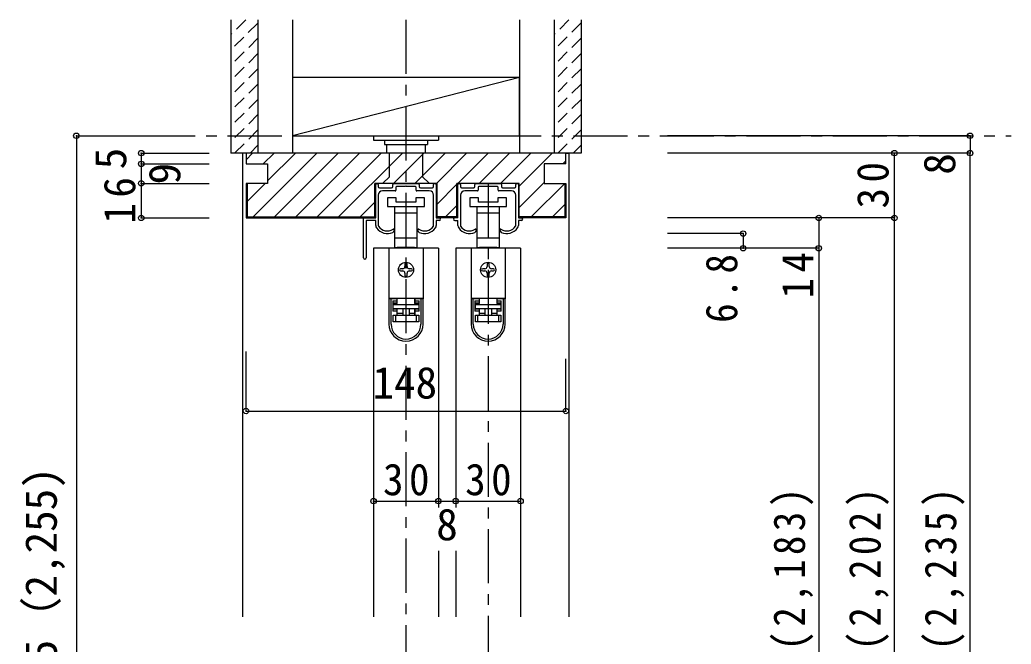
# Model space of a CAD drawing. Units: millimetres at full size, sheet at 1:5; details may follow other scales. Extents: x -973 to 977, y -718 to 696.
# Drawn here: x 25.6 to 484.2, y -256.3 to 32.5 of the extents above; entities that cross this region are included whole.
import ezdxf
from ezdxf.enums import TextEntityAlignment as Align

# ---------------------------------------------------------------- set-up
doc = ezdxf.new("R2010")
doc.units = ezdxf.units.MM
doc.header["$LTSCALE"] = 5
doc.header["$PDMODE"] = 32
doc.header["$PDSIZE"] = 2.5
doc.linetypes.add('CHAIN1', pattern=[8, 5, -1, 1, -1])
doc.linetypes.add('DASHED1', pattern=[1.8, 1.2, -0.6])
for name, color, linetype in [('0-0_補助線', 7, 'Continuous'), ('0-1_通り芯', 4, 'CHAIN1'), ('0-2_柱', 7, 'Continuous'), ('0-3_仕上げ', 2, 'Continuous'), ('0-4_枠', 3, 'Continuous'), ('0-6_扉', 6, 'Continuous'), ('0-7_金物', 7, 'Continuous'), ('0-B_寸法', 7, 'Continuous'), ('0-C_ハッチ', 4, 'DASHED1')]:
    doc.layers.add(name, color=color, linetype=linetype)
doc.styles.add('ＭＳ ゴシック', font='')
doc.styles.get('ＭＳ ゴシック').set_extended_font_data('MS Gothic')

msp = doc.modelspace()

# ---------------------------------------------------------------- linework, layer by layer
at = {"layer": '0-0_補助線', "color": 3}
for p, q in [((189.821, -59.151), (189.821, -43.151)), ((227.821, -59.151), (227.821, -43.151)), ((227.821, -58.651), (218.621, -58.651)), ((227.821, -59.151), (218.621, -59.151))]:
    msp.add_line(p, q, dxfattribs=at)
at = {"layer": '0-0_補助線'}
for p, q in [((190.221, -59.151), (190.221, -43.651)), ((190.721, -43.151), (190.921, -43.151)), ((191.421, -43.651), (191.421, -44.651)), ((191.921, -45.151), (197.571, -45.151)), ((198.071, -44.651), (198.071, -43.651)), ((198.571, -43.151), (209.871, -43.151)), ((199.571, -44.951), (199.571, -46.351)), ((208.871, -46.351), (208.871, -44.951)), ((210.371, -43.651), (210.371, -44.651)), ((210.871, -45.151), (216.521, -45.151)), ((217.021, -44.651), (217.021, -43.651)), ((217.521, -43.151), (217.721, -43.151)), ((228.221, -59.151), (228.221, -43.651)), ((228.721, -43.151), (228.921, -43.151)), ((229.421, -43.651), (229.421, -44.651)), ((229.921, -45.151), (235.571, -45.151)), ((236.071, -44.651), (236.071, -43.651)), ((236.571, -43.151), (247.871, -43.151)), ((237.571, -44.951), (237.571, -46.351)), ((246.871, -46.351), (246.871, -44.951)), ((248.371, -43.651), (248.371, -44.651)), ((248.871, -45.151), (254.521, -45.151)), ((255.021, -44.651), (255.021, -43.651)), ((255.721, -43.151), (255.521, -43.151)), ((255.521, -43.151), (255.721, -43.151)), ((191.421, -48.651), (191.421, -62.774)), ((199.271, -46.651), (193.421, -46.651)), ((195.721, -49.851), (195.721, -53.851)), ((199.721, -49.851), (195.721, -49.851)), ((199.721, -51.851), (199.721, -49.851)), ((208.721, -49.851), (208.721, -51.851)), ((212.721, -49.851), (208.721, -49.851)), ((215.021, -46.651), (209.171, -46.651)), ((212.721, -53.851), (212.721, -49.851)), ((217.021, -62.774), (217.021, -48.651)), ((229.421, -48.651), (229.421, -62.774)), ((237.271, -46.651), (231.421, -46.651)), ((233.721, -49.851), (233.721, -53.851)), ((237.721, -49.851), (233.721, -49.851)), ((237.721, -51.851), (237.721, -49.851)), ((246.721, -49.851), (246.721, -51.851)), ((250.721, -49.851), (246.721, -49.851)), ((253.021, -46.651), (247.171, -46.651)), ((250.721, -53.851), (250.721, -49.851)), ((255.021, -62.774), (255.021, -48.651)), ((195.721, -53.851), (204.221, -53.851)), ((198.971, -53.851), (198.971, -56.851)), ((208.721, -51.851), (199.721, -51.851)), ((204.221, -53.851), (212.721, -53.851)), ((209.471, -56.851), (209.471, -53.851)), ((233.721, -53.851), (242.221, -53.851)), ((236.971, -53.851), (236.971, -56.851)), ((246.721, -51.851), (237.721, -51.851)), ((242.221, -53.851), (250.721, -53.851)), ((247.471, -56.851), (247.471, -53.851)), ((184.621, -77.551), (184.621, -59.351)), ((184.821, -59.151), (190.221, -59.151)), ((198.971, -56.851), (198.971, -68.451)), ((198.971, -56.851), (204.221, -56.851)), ((204.221, -56.851), (209.471, -56.851)), ((209.471, -68.451), (209.471, -56.851)), ((228.221, -59.151), (226.821, -59.151)), ((236.971, -56.851), (236.971, -68.451)), ((236.971, -56.851), (242.221, -56.851)), ((242.221, -56.851), (247.471, -56.851)), ((247.471, -68.451), (247.471, -56.851)), ((185.821, -60.551), (185.821, -77.551)), ((190.221, -60.351), (186.021, -60.351)), ((190.221, -62.617), (190.221, -60.351)), ((226.821, -60.351), (228.221, -60.351)), ((228.221, -62.617), (228.221, -60.351)), ((198.721, -64.651), (198.721, -64.908)), ((198.971, -68.451), (198.971, -72.851)), ((204.221, -68.451), (198.971, -68.451)), ((209.471, -68.451), (204.221, -68.451)), ((209.471, -72.851), (209.471, -68.451)), ((209.721, -64.908), (209.721, -64.651)), ((236.721, -64.651), (236.721, -64.908)), ((236.971, -68.451), (236.971, -72.851)), ((242.221, -68.451), (236.971, -68.451)), ((247.471, -68.451), (242.221, -68.451)), ((247.471, -72.851), (247.471, -68.451)), ((247.721, -64.908), (247.721, -64.651)), ((196.321, -73.151), (196.321, -96.451)), ((212.121, -73.151), (196.321, -73.151)), ((198.971, -72.851), (200.221, -72.851)), ((208.221, -73.151), (208.221, -72.851)), ((208.221, -72.851), (209.471, -72.851)), ((212.121, -73.151), (212.121, -96.451)), ((234.321, -73.151), (234.321, -96.451)), ((250.121, -73.151), (234.321, -73.151)), ((236.971, -72.851), (238.221, -72.851)), ((246.221, -73.151), (246.221, -72.851)), ((246.221, -72.851), (247.471, -72.851)), ((250.121, -73.151), (250.121, -96.451)), ((203.721, -80.651), (203.721, -81.651)), ((204.721, -81.651), (204.721, -80.651)), ((241.721, -80.651), (241.721, -81.651)), ((242.721, -81.651), (242.721, -80.651)), ((202.721, -82.651), (201.721, -82.651)), ((201.721, -83.651), (202.721, -83.651)), ((203.721, -84.651), (203.721, -85.651)), ((204.721, -85.651), (204.721, -84.651)), ((206.721, -82.651), (205.721, -82.651)), ((205.721, -83.651), (206.721, -83.651)), ((240.721, -82.651), (239.721, -82.651)), ((239.721, -83.651), (240.721, -83.651)), ((241.721, -84.651), (241.721, -85.651)), ((242.721, -85.651), (242.721, -84.651)), ((244.721, -82.651), (243.721, -82.651)), ((243.721, -83.651), (244.721, -83.651)), ((196.321, -96.451), (196.321, -96.551)), ((212.121, -96.451), (196.321, -96.451)), ((196.321, -96.551), (196.321, -108.251)), ((197.321, -96.551), (196.321, -96.551)), ((197.321, -108.251), (197.321, -96.551)), ((200.021, -96.551), (197.321, -96.551)), ((198.121, -97.551), (200.021, -97.551)), ((198.121, -97.551), (198.121, -102.251)), ((200.021, -98.551), (198.121, -98.551)), ((200.221, -98.651), (198.321, -98.651)), ((198.321, -98.651), (198.321, -99.151)), ((199.321, -96.551), (199.321, -96.451)), ((200.021, -96.551), (200.021, -97.551)), ((200.021, -97.551), (200.021, -98.551)), ((200.221, -98.651), (200.221, -96.451)), ((208.221, -96.451), (208.221, -98.651)), ((210.121, -98.651), (208.221, -98.651)), ((208.421, -97.551), (208.421, -96.551)), ((211.121, -96.551), (208.421, -96.551)), ((208.421, -97.551), (210.321, -97.551)), ((209.121, -96.451), (209.121, -96.551)), ((210.121, -99.151), (210.121, -98.651)), ((210.321, -102.251), (210.321, -97.551)), ((212.121, -96.451), (212.121, -96.551)), ((212.121, -108.251), (212.121, -96.551)), ((234.321, -96.451), (234.321, -96.551)), ((250.121, -96.451), (234.321, -96.451)), ((234.321, -96.551), (234.321, -108.251)), ((235.321, -96.551), (234.321, -96.551)), ((235.321, -108.251), (235.321, -96.551)), ((238.021, -96.551), (235.321, -96.551)), ((236.121, -97.551), (238.021, -97.551)), ((236.121, -97.551), (236.121, -102.251)), ((238.021, -98.551), (236.121, -98.551)), ((238.221, -98.651), (236.321, -98.651)), ((236.321, -98.651), (236.321, -99.151)), ((237.321, -96.551), (237.321, -96.451)), ((238.021, -96.551), (238.021, -97.551)), ((238.021, -97.551), (238.021, -98.551)), ((238.221, -98.651), (238.221, -96.451)), ((246.221, -96.451), (246.221, -98.651)), ((248.121, -98.651), (246.221, -98.651)), ((246.421, -97.551), (246.421, -96.551)), ((249.121, -96.551), (246.421, -96.551)), ((246.421, -97.551), (248.321, -97.551)), ((247.121, -96.451), (247.121, -96.551)), ((248.121, -99.151), (248.121, -98.651)), ((248.321, -102.251), (248.321, -97.551)), ((250.121, -96.451), (250.121, -96.551)), ((250.121, -108.251), (250.121, -96.551)), ((200.021, -102.251), (198.121, -102.251)), ((198.321, -107.151), (198.321, -104.151)), ((198.321, -104.151), (199.321, -104.151)), ((199.321, -104.151), (199.321, -107.151)), ((199.321, -104.151), (209.121, -104.151)), ((200.021, -102.251), (200.021, -104.151)), ((200.221, -103.151), (200.221, -101.151)), ((200.221, -103.151), (202.721, -103.151)), ((200.221, -104.151), (200.221, -103.151)), ((202.721, -101.151), (202.721, -104.151)), ((205.721, -101.151), (205.721, -104.151)), ((208.221, -101.151), (208.221, -103.151)), ((208.421, -101.251), (210.321, -101.251)), ((208.421, -102.251), (208.421, -101.251)), ((208.421, -104.151), (208.421, -102.251)), ((210.321, -102.251), (208.421, -102.251)), ((209.121, -107.151), (209.121, -104.151)), ((209.121, -104.151), (210.121, -104.151)), ((210.121, -104.151), (210.121, -107.151)), ((238.021, -102.251), (236.121, -102.251)), ((236.321, -107.151), (236.321, -104.151)), ((236.321, -104.151), (237.321, -104.151)), ((237.321, -104.151), (237.321, -107.151)), ((237.321, -104.151), (247.121, -104.151)), ((238.021, -102.251), (238.021, -104.151)), ((238.221, -103.151), (238.221, -101.151)), ((238.221, -103.151), (240.721, -103.151)), ((238.221, -104.151), (238.221, -103.151)), ((240.721, -101.151), (240.721, -104.151)), ((243.721, -101.151), (243.721, -104.151)), ((246.221, -101.151), (246.221, -103.151)), ((246.421, -101.251), (248.321, -101.251)), ((246.421, -102.251), (246.421, -101.251)), ((246.421, -104.151), (246.421, -102.251)), ((248.321, -102.251), (246.421, -102.251)), ((247.121, -107.151), (247.121, -104.151)), ((247.121, -104.151), (248.121, -104.151)), ((248.121, -104.151), (248.121, -107.151)), ((199.321, -107.151), (198.321, -107.151)), ((209.121, -107.151), (199.321, -107.151)), ((210.121, -107.151), (209.121, -107.151)), ((237.321, -107.151), (236.321, -107.151)), ((247.121, -107.151), (237.321, -107.151)), ((248.121, -107.151), (247.121, -107.151))]:
    msp.add_line(p, q, dxfattribs=at)
at = {"layer": '0-0_補助線', "color": 6}
for p, q in [((219.221, -73.151), (189.221, -73.151)), ((257.221, -73.151), (227.221, -73.151))]:
    msp.add_line(p, q, dxfattribs=at)
at = {"layer": '0-0_補助線', "color": 3}
for points in [[(218.621, -59.151), (218.621, -43.151), (189.821, -43.151)], [(256.621, -59.151), (256.621, -43.151), (227.821, -43.151)]]:
    msp.add_lwpolyline(points, dxfattribs=at)
at = {"layer": '0-0_補助線'}
for points in [[(208.571, -44.651), (204.521, -44.651), (204.221, -44.351), (203.921, -44.651), (199.871, -44.651)], [(218.221, -43.651), (218.221, -59.151), (219.621, -59.151)], [(246.571, -44.651), (242.521, -44.651), (242.221, -44.351), (241.921, -44.651), (237.871, -44.651)], [(256.221, -43.651), (256.221, -59.151), (257.621, -59.151)], [(219.621, -60.351), (218.221, -60.351), (218.221, -62.617)], [(257.621, -60.351), (256.221, -60.351), (256.221, -62.617)], [(208.221, -72.851), (200.221, -72.851), (200.221, -73.151)], [(246.221, -72.851), (238.221, -72.851), (238.221, -73.151)], [(210.321, -98.551), (208.421, -98.551), (208.421, -97.551)], [(212.121, -96.551), (211.121, -96.551), (211.121, -108.251)], [(248.321, -98.551), (246.421, -98.551), (246.421, -97.551)], [(250.121, -96.551), (249.121, -96.551), (249.121, -108.251)], [(198.121, -101.251), (200.021, -101.251), (200.021, -102.251)], [(205.721, -103.151), (208.221, -103.151), (208.221, -104.151)], [(236.121, -101.251), (238.021, -101.251), (238.021, -102.251)], [(243.721, -103.151), (246.221, -103.151), (246.221, -104.151)]]:
    msp.add_lwpolyline(points, dxfattribs=at)
for points in [[(210.121, -101.151), (198.321, -101.151), (198.321, -99.151), (210.121, -99.151)], [(248.121, -101.151), (236.321, -101.151), (236.321, -99.151), (248.121, -99.151)]]:
    msp.add_lwpolyline(points, close=True, dxfattribs=at)
for centre in [(204.221, -83.151), (242.221, -83.151)]:
    msp.add_circle(centre, 3.5, dxfattribs=at)
for centre, radius, start, end in [((190.721, -43.651), 0.5, 90, 180), ((190.921, -43.651), 0.5, 360, 90), ((191.921, -44.651), 0.5, 180, 270), ((197.571, -44.651), 0.5, 270, 0), ((198.571, -43.651), 0.5, 90, 180), ((199.871, -44.951), 0.3, 90, 180), ((208.571, -44.951), 0.3, 0, 90), ((209.871, -43.651), 0.5, 0, 90), ((210.871, -44.651), 0.5, 180, 270), ((216.521, -44.651), 0.5, 270, 360), ((217.521, -43.651), 0.5, 90, 180), ((217.721, -43.651), 0.5, 0, 90), ((228.721, -43.651), 0.5, 90, 180), ((228.921, -43.651), 0.5, 360, 90), ((229.921, -44.651), 0.5, 180, 270), ((235.571, -44.651), 0.5, 270, 0), ((236.571, -43.651), 0.5, 90, 180), ((237.871, -44.951), 0.3, 90, 180), ((246.571, -44.951), 0.3, 0, 90), ((247.871, -43.651), 0.5, 0, 90), ((248.871, -44.651), 0.5, 180, 270), ((254.521, -44.651), 0.5, 270, 360), ((255.521, -43.651), 0.5, 90, 180), ((255.721, -43.651), 0.5, 0, 90), ((193.421, -48.651), 2, 90, 180), ((199.271, -46.351), 0.3, 270, 360), ((209.171, -46.351), 0.3, 180, 270), ((215.021, -48.651), 2, 0, 90), ((231.421, -48.651), 2, 90, 180), ((237.271, -46.351), 0.3, 270, 360), ((247.171, -46.351), 0.3, 180, 270), ((253.021, -48.651), 2, 0, 90), ((184.821, -59.351), 0.2, 90, 180), ((219.621, -59.751), 0.6, 270, 90), ((226.821, -59.751), 0.6, 90, 270), ((257.621, -59.751), 0.6, 270, 90), ((186.021, -60.551), 0.2, 90, 180), ((192.221, -62.617), 2, 180, 215.95057), ((195.621, -60.151), 6.2, 215.95057, 293.81884), ((191.721, -62.774), 0.3, 180, 213.92311), ((195.621, -60.151), 5, 213.92311, 301.89079), ((212.821, -60.151), 5, 238.10921, 326.07689), ((212.821, -60.151), 6.2, 246.18116, 324.04943), ((216.721, -62.774), 0.3, 326.07689, 360), ((216.221, -62.617), 2, 324.04943, 360), ((230.221, -62.617), 2, 180, 215.95057), ((233.621, -60.151), 6.2, 215.95057, 293.81884), ((229.721, -62.774), 0.3, 180, 213.92311), ((233.621, -60.151), 5, 213.92311, 301.89079), ((250.821, -60.151), 5, 238.10921, 326.07689), ((250.821, -60.151), 6.2, 246.18116, 324.04943), ((254.721, -62.774), 0.3, 326.07689, 360), ((254.221, -62.617), 2, 324.04943, 360), ((197.721, -64.908), 1, 293.81884, 0), ((198.421, -64.651), 0.3, 360, 121.89079), ((210.021, -64.651), 0.3, 58.10921, 180), ((210.721, -64.908), 1, 180, 246.18116), ((235.721, -64.908), 1, 293.81884, 0), ((236.421, -64.651), 0.3, 360, 121.89079), ((248.021, -64.651), 0.3, 58.10921, 180), ((248.721, -64.908), 1, 180, 246.18116), ((185.221, -77.551), 0.6, 180, 0), ((202.721, -81.651), 1, 270, 0), ((204.221, -80.651), 0.5, 90, 180), ((204.221, -80.651), 0.5, 0, 90), ((205.721, -81.651), 1, 180, 270), ((240.721, -81.651), 1, 270, 0), ((242.221, -80.651), 0.5, 90, 180), ((242.221, -80.651), 0.5, 0, 90), ((243.721, -81.651), 1, 180, 270), ((201.721, -83.151), 0.5, 90, 180), ((201.721, -83.151), 0.5, 180, 270), ((202.721, -84.651), 1, 0, 90), ((204.221, -85.651), 0.5, 180, 270), ((204.221, -85.651), 0.5, 270, 0), ((205.721, -84.651), 1, 90, 180), ((206.721, -83.151), 0.5, 0, 90), ((206.721, -83.151), 0.5, 270, 0), ((239.721, -83.151), 0.5, 90, 180), ((239.721, -83.151), 0.5, 180, 270), ((240.721, -84.651), 1, 0, 90), ((242.221, -85.651), 0.5, 180, 270), ((242.221, -85.651), 0.5, 270, 0), ((243.721, -84.651), 1, 90, 180), ((244.721, -83.151), 0.5, 0, 90), ((244.721, -83.151), 0.5, 270, 0), ((204.221, -108.251), 7.9, 180, 0), ((204.221, -108.251), 6.9, 180, 0), ((242.221, -108.251), 7.9, 180, 0), ((242.221, -108.251), 6.9, 180, 0)]:
    msp.add_arc(centre, radius, start, end, dxfattribs=at)
at = {"layer": '0-1_通り芯'}
for p, q in [((204.221, 32.5), (204.221, -536.5)), ((81.721, -21.151), (484.221, -21.151)), ((242.221, -43.151), (242.221, -514.5))]:
    msp.add_line(p, q, dxfattribs=at)
at = {"layer": '0-2_柱'}
for p, q in [((256.721, 5.849), (151.721, -21.151)), ((151.721, 5.849), (151.721, -21.151)), ((256.721, 5.849), (151.721, 5.849))]:
    msp.add_line(p, q, dxfattribs=at)
msp.add_lwpolyline([(151.721, -21.151), (256.721, -21.151), (256.721, 5.849)], dxfattribs=at)
at = {"layer": '0-3_仕上げ'}
for p, q in [((123.221, 32.5), (123.221, -29.151)), ((135.721, 32.5), (135.721, -29.151)), ((151.721, 32.5), (151.721, -29.151)), ((256.721, 32.5), (256.721, -29.151)), ((272.721, 32.5), (272.721, -29.151)), ((285.221, 32.5), (285.221, -29.151)), ((135.721, -29.151), (123.221, -29.151)), ((151.721, -29.151), (135.721, -29.151)), ((272.721, -29.151), (256.721, -29.151)), ((285.221, -29.151), (272.721, -29.151))]:
    msp.add_line(p, q, dxfattribs=at)
at = {"layer": '0-4_枠', "color": 4}
for p, q in [((128.721, -243.651), (128.721, -29.151)), ((130.221, -29.151), (128.721, -29.151)), ((278.221, -29.151), (279.721, -29.151)), ((279.721, -243.651), (279.721, -29.151))]:
    msp.add_line(p, q, dxfattribs=at)
at = {"layer": '0-4_枠'}
for p, q in [((278.221, -29.151), (130.221, -29.151)), ((130.221, -29.151), (130.221, -34.151)), ((196.474, -29.151), (196.474, -40.237)), ((278.221, -34.151), (278.221, -29.151)), ((130.221, -34.151), (140.221, -34.151)), ((140.221, -34.151), (140.221, -43.151)), ((268.221, -34.151), (268.221, -43.151)), ((278.221, -34.151), (268.221, -34.151)), ((196.474, -40.237), (193.624, -42.951)), ((130.221, -43.151), (130.221, -59.151)), ((140.221, -43.151), (130.221, -43.151)), ((130.721, -43.151), (130.721, -58.651)), ((268.221, -43.151), (278.221, -43.151)), ((277.721, -43.151), (277.721, -58.651)), ((278.221, -43.151), (278.221, -59.151)), ((130.221, -59.151), (189.821, -59.151)), ((130.721, -58.651), (189.821, -58.651)), ((277.721, -58.651), (256.621, -58.651)), ((278.221, -59.151), (256.621, -59.151))]:
    msp.add_line(p, q, dxfattribs=at)
msp.add_lwpolyline([(214.824, -42.951), (211.974, -40.237), (211.974, -29.151)], dxfattribs=at)
at = {"layer": '0-6_扉'}
for p, q in [((189.221, -73.151), (189.221, -243.651)), ((219.221, -73.151), (219.221, -193.151)), ((227.221, -73.151), (227.221, -193.151)), ((257.221, -73.151), (257.221, -243.651)), ((219.221, -213.151), (219.221, -243.651)), ((227.221, -213.151), (227.221, -243.651))]:
    msp.add_line(p, q, dxfattribs=at)
at = {"layer": '0-7_金物'}
for p, q in [((189.221, -21.151), (189.221, -23.151)), ((219.221, -21.151), (219.221, -23.151)), ((189.221, -23.151), (219.221, -23.151)), ((195.221, -25.151), (195.221, -29.151)), ((213.221, -29.151), (213.221, -25.151)), ((214.221, -23.151), (214.221, -25.151))]:
    msp.add_line(p, q, dxfattribs=at)
msp.add_lwpolyline([(194.221, -23.151), (194.221, -25.151), (214.221, -25.151)], dxfattribs=at)
at = {"layer": '0-B_寸法', "color": 4}
for p, q in [((51.721, -21.151), (81.721, -21.151)), ((51.721, -21.151), (51.721, -526.5)), ((465.221, -21.151), (325.221, -21.151)), ((465.221, -21.151), (465.221, -29.151)), ((81.721, -29.151), (113.221, -29.151)), ((81.721, -29.151), (81.721, -34.151)), ((465.221, -29.151), (325.221, -29.151)), ((430.221, -511.5), (430.221, -29.151)), ((465.221, -526.5), (465.221, -29.151)), ((81.721, -34.151), (113.221, -34.151)), ((81.721, -34.151), (81.721, -43.151)), ((81.721, -43.151), (113.221, -43.151)), ((81.721, -43.151), (81.721, -59.151)), ((81.721, -59.151), (113.221, -59.151)), ((430.221, -59.151), (325.221, -59.151)), ((395.221, -59.151), (395.221, -506.5)), ((360.221, -66.351), (325.221, -66.351)), ((360.221, -66.351), (360.221, -73.151)), ((395.221, -73.151), (325.221, -73.151)), ((130.221, -148.455), (130.221, -120.897)), ((278.221, -148.455), (278.221, -124.397)), ((130.221, -148.455), (278.221, -148.455)), ((189.221, -190.151), (219.221, -190.151)), ((219.221, -190.151), (227.221, -190.151)), ((227.221, -190.151), (257.221, -190.151))]:
    msp.add_line(p, q, dxfattribs=at)
at = {"layer": '0-B_寸法'}
for p in [(51.721, -21.151), (465.221, -21.151), (81.721, -29.151), (430.221, -29.151), (465.221, -29.151), (81.721, -34.151), (81.721, -43.151), (81.721, -59.151), (395.221, -59.151), (430.221, -59.151), (360.221, -66.351), (360.221, -73.151), (395.221, -73.151), (130.221, -148.455), (278.221, -148.455), (189.221, -190.151), (219.221, -190.151), (227.221, -190.151), (257.221, -190.151)]:
    msp.add_point(p, dxfattribs=at)
at = {"layer": '0-C_ハッチ'}
for p, q in [((130.083, 32.5), (123.221, 25.638)), ((279.583, 32.5), (272.721, 25.638)), ((135.503, 30.849), (123.221, 18.567)), ((285.221, 31.067), (272.721, 18.567)), ((135.721, 23.996), (123.221, 11.496)), ((285.221, 23.996), (272.721, 11.496)), ((135.721, 16.925), (123.221, 4.425)), ((285.221, 16.925), (272.721, 4.425)), ((135.721, 9.853), (123.221, -2.647)), ((285.221, 9.853), (272.721, -2.647)), ((135.721, 2.782), (123.221, -9.718)), ((285.221, 2.782), (272.721, -9.718)), ((135.721, -4.289), (123.221, -16.789)), ((285.221, -4.289), (272.721, -16.789)), ((135.721, -11.36), (123.221, -23.86)), ((285.221, -11.36), (272.721, -23.86)), ((135.721, -18.431), (125.001, -29.151)), ((285.221, -18.431), (274.501, -29.151)), ((135.721, -25.502), (132.072, -29.151)), ((285.221, -25.502), (281.572, -29.151))]:
    msp.add_line(p, q, dxfattribs=at)
at = {"layer": '0-C_ハッチ', "linetype": 'Continuous'}
for p, q in [((130.221, -32.212), (133.282, -29.151)), ((133.481, -58.651), (162.981, -29.151)), ((138.182, -34.151), (143.182, -29.151)), ((140.221, -42.011), (153.081, -29.151)), ((143.38, -58.651), (172.88, -29.151)), ((153.28, -58.651), (182.78, -29.151)), ((163.179, -58.651), (192.679, -29.151)), ((173.079, -58.651), (202.579, -29.151)), ((198.478, -43.151), (212.478, -29.151)), ((208.378, -43.151), (222.378, -29.151)), ((218.277, -43.151), (232.277, -29.151)), ((228.177, -43.151), (242.177, -29.151)), ((238.076, -43.151), (252.076, -29.151)), ((247.976, -43.151), (261.976, -29.151)), ((256.62, -44.406), (271.875, -29.151)), ((276.775, -34.151), (278.221, -32.705)), ((130.721, -51.511), (139.081, -43.151)), ((218.62, -52.708), (227.82, -43.508)), ((256.62, -54.306), (268.221, -42.705)), ((262.174, -58.651), (277.674, -43.151)), ((182.978, -58.651), (189.82, -51.809)), ((222.575, -58.651), (227.819, -53.407)), ((272.074, -58.651), (277.721, -53.004))]:
    msp.add_line(p, q, dxfattribs=at)

# ---------------------------------------------------------------- texts
at = {"layer": '0-B_寸法', "style": 'ＭＳ ゴシック'}
for s, p in [('5', (79.221, -36.651)), ('8', (462.721, -39.151)), ('9', (104.221, -43.651)), ('ＲＯＨ＝2,055（2,255)', (47.08, -384.151))]:
    msp.add_text(s, height=14.66, rotation=90, dxfattribs=at).set_placement(p, align=Align.BOTTOM_LEFT)
for s, p in [('148', (188.721, -147.073)), ('8', (218.221, -212.651))]:
    msp.add_text(s, height=14.66, dxfattribs=at).set_placement(p, align=Align.BOTTOM_LEFT)
at = {"layer": '0-B_寸法', "char_height": 14.66, "attachment_point": 7, "rotation": 90, "style": 'ＭＳ ゴシック'}
for s, insert in [('\\T1.27;\\W0.95;30', (427.721, -54.776)), ('\\T1.27;\\W0.95;16', (79.221, -61.776)), ('\\T1.27;\\W0.9;6.8', (357.721, -107.651)), ('\\T1.27;\\W0.95;14', (392.721, -96.401)), ('\\T1.23;\\W0.9;ＤＨ＝1,983\\~(2,183)', (392.721, -391.901)), ('\\T1.23;\\W0.9;枠内＝2,002\\~(2,202)', (427.721, -391.901)), ('\\T1.23;\\W0.9;枠外＝2,035\\~(2,235)', (462.721, -391.901))]:
    msp.add_mtext(s, dxfattribs=dict(at, insert=insert))
at = {"layer": '0-B_寸法', "char_height": 14.66, "attachment_point": 7, "style": 'ＭＳ ゴシック'}
for insert in [(193.596, -187.651), (231.596, -187.651)]:
    msp.add_mtext('\\T1.27;\\W0.95;30', dxfattribs=dict(at, insert=insert))

doc.saveas('drawing.dxf')
